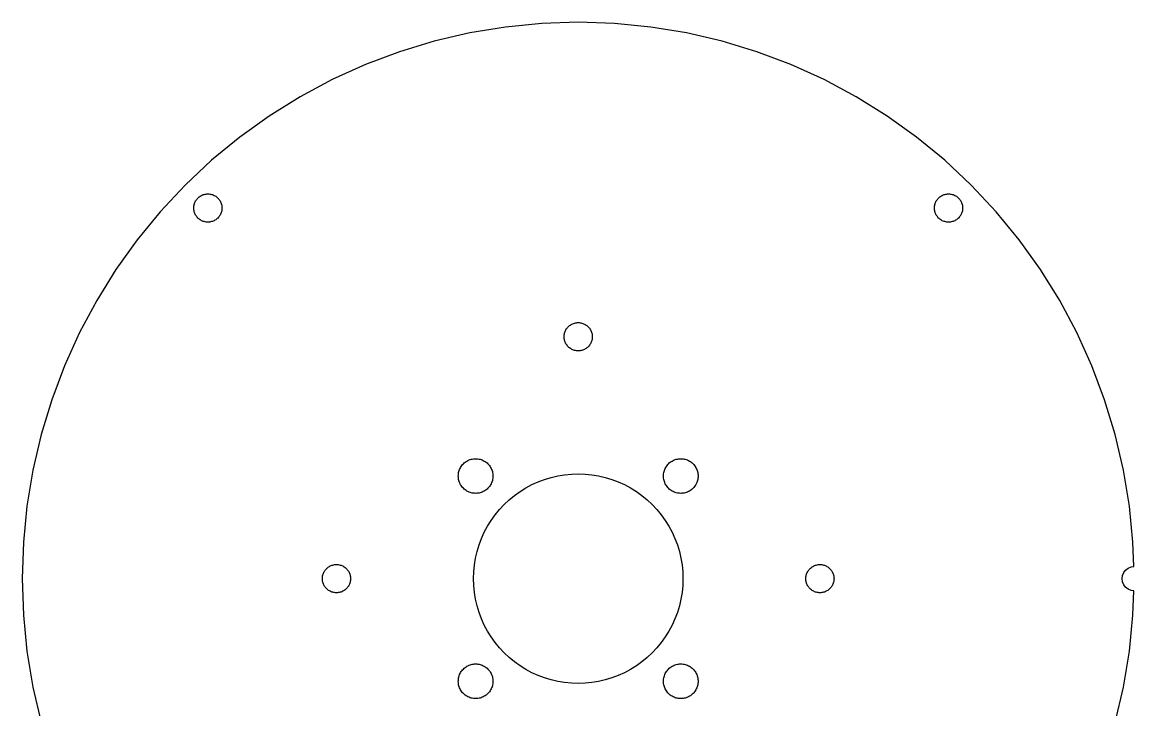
# Model space of a CAD drawing. Header units: metres. Extents: x -69 to 69, y -69 to 69.
# Drawn here: x -69 to 69, y -16.3 to 69 of the extents above; entities that cross this region are included whole.
import ezdxf

# ---------------------------------------------------------------- set-up
doc = ezdxf.new("R2010")
doc.units = ezdxf.units.M

msp = doc.modelspace()

# ---------------------------------------------------------------- linework, layer by layer
for p, q in [((0, 69), (-4.5128, 68.8523)), ((4.5128, 68.8523), (0, 69)), ((-13.4612, 67.6742), (-17.8585, 66.6489)), ((-9.0063, 68.4097), (-13.4612, 67.6742)), ((-4.5128, 68.8523), (-9.0063, 68.4097)), ((9.0063, 68.4097), (4.5128, 68.8523)), ((13.4612, 67.6742), (9.0063, 68.4097)), ((17.8585, 66.6489), (13.4612, 67.6742)), ((-17.8585, 66.6489), (-22.1793, 65.3382)), ((22.1793, 65.3382), (17.8585, 66.6489)), ((-22.1793, 65.3382), (-26.4052, 63.7477)), ((26.4052, 63.7477), (22.1793, 65.3382)), ((-26.4052, 63.7477), (-30.5179, 61.8842)), ((30.5179, 61.8842), (26.4052, 63.7477)), ((-30.5179, 61.8842), (-34.5, 59.7558)), ((34.5, 59.7558), (30.5179, 61.8842)), ((-34.5, 59.7558), (-38.3343, 57.3714)), ((38.3343, 57.3714), (34.5, 59.7558)), ((-38.3343, 57.3714), (-42.0045, 54.7414)), ((42.0045, 54.7414), (38.3343, 57.3714)), ((-42.0045, 54.7414), (-45.4949, 51.8769)), ((45.4949, 51.8769), (42.0045, 54.7414)), ((-45.4949, 51.8769), (-48.7904, 48.7904)), ((48.7904, 48.7904), (45.4949, 51.8769)), ((-48.7904, 48.7904), (-51.8769, 45.4949)), ((51.8769, 45.4949), (48.7904, 48.7904)), ((-47.4775, 46.8369), (-47.417, 46.9342)), ((-47.417, 46.9342), (-47.3503, 47.0273)), ((-47.3503, 47.0273), (-47.2776, 47.1158)), ((-47.2776, 47.1158), (-47.1994, 47.1994)), ((-47.1994, 47.1994), (-47.1158, 47.2776)), ((-47.1158, 47.2776), (-47.0273, 47.3503)), ((-47.0273, 47.3503), (-46.9342, 47.417)), ((-46.9342, 47.417), (-46.8369, 47.4775)), ((-46.8369, 47.4775), (-46.7359, 47.5315)), ((-46.7359, 47.5315), (-46.6316, 47.5787)), ((-46.6316, 47.5787), (-46.5245, 47.6191)), ((-46.5245, 47.6191), (-46.4149, 47.6523)), ((-46.4149, 47.6523), (-46.3033, 47.6783)), ((-46.3033, 47.6783), (-46.1904, 47.697)), ((-46.1904, 47.697), (-46.0764, 47.7082)), ((-46.0764, 47.7082), (-45.9619, 47.7119)), ((-45.9619, 47.7119), (-45.8475, 47.7082)), ((-45.8475, 47.7082), (-45.7335, 47.697)), ((-45.7335, 47.697), (-45.6205, 47.6783)), ((-45.6205, 47.6783), (-45.509, 47.6523)), ((-45.509, 47.6523), (-45.3994, 47.6191)), ((-45.3994, 47.6191), (-45.2922, 47.5787)), ((-45.2922, 47.5787), (-45.1879, 47.5315)), ((-45.1879, 47.5315), (-45.0869, 47.4775)), ((-45.0869, 47.4775), (-44.9897, 47.417)), ((-44.9897, 47.417), (-44.8966, 47.3503)), ((-44.8966, 47.3503), (-44.8081, 47.2776)), ((-44.8081, 47.2776), (-44.7245, 47.1994)), ((-44.7245, 47.1994), (-44.6462, 47.1158)), ((-44.6462, 47.1158), (-44.5736, 47.0273)), ((-44.5736, 47.0273), (-44.5069, 46.9342)), ((-44.5069, 46.9342), (-44.4464, 46.8369)), ((44.4464, 46.8369), (44.5069, 46.9342)), ((44.5069, 46.9342), (44.5736, 47.0273)), ((44.5736, 47.0273), (44.6462, 47.1158)), ((44.6462, 47.1158), (44.7245, 47.1994)), ((44.7245, 47.1994), (44.8081, 47.2776)), ((44.8081, 47.2776), (44.8966, 47.3503)), ((44.8966, 47.3503), (44.9897, 47.417)), ((44.9897, 47.417), (45.0869, 47.4775)), ((45.0869, 47.4775), (45.1879, 47.5315)), ((45.1879, 47.5315), (45.2922, 47.5787)), ((45.2922, 47.5787), (45.3994, 47.6191)), ((45.3994, 47.6191), (45.509, 47.6523)), ((45.509, 47.6523), (45.6205, 47.6783)), ((45.6205, 47.6783), (45.7335, 47.697)), ((45.7335, 47.697), (45.8475, 47.7082)), ((45.8475, 47.7082), (45.9619, 47.7119)), ((45.9619, 47.7119), (46.0764, 47.7082)), ((46.0764, 47.7082), (46.1904, 47.697)), ((46.1904, 47.697), (46.3033, 47.6783)), ((46.3033, 47.6783), (46.4149, 47.6523)), ((46.4149, 47.6523), (46.5245, 47.6191)), ((46.5245, 47.6191), (46.6316, 47.5787)), ((46.6316, 47.5787), (46.7359, 47.5315)), ((46.7359, 47.5315), (46.8369, 47.4775)), ((46.8369, 47.4775), (46.9342, 47.417)), ((46.9342, 47.417), (47.0273, 47.3503)), ((47.0273, 47.3503), (47.1158, 47.2776)), ((47.1158, 47.2776), (47.1994, 47.1994)), ((47.1994, 47.1994), (47.2776, 47.1158)), ((47.2776, 47.1158), (47.3503, 47.0273)), ((47.3503, 47.0273), (47.417, 46.9342)), ((47.417, 46.9342), (47.4775, 46.8369)), ((-47.7119, 45.9619), (-47.7082, 46.0764)), ((-47.7082, 45.8475), (-47.7119, 45.9619)), ((-47.7082, 46.0764), (-47.697, 46.1904)), ((-47.697, 45.7335), (-47.7082, 45.8475)), ((-47.697, 46.1904), (-47.6783, 46.3033)), ((-47.6783, 45.6205), (-47.697, 45.7335)), ((-47.6783, 46.3033), (-47.6523, 46.4149)), ((-47.6523, 45.509), (-47.6783, 45.6205)), ((-47.6523, 46.4149), (-47.6191, 46.5245)), ((-47.6191, 46.5245), (-47.5787, 46.6316)), ((-47.5787, 46.6316), (-47.5315, 46.7359)), ((-47.5315, 46.7359), (-47.4775, 46.8369)), ((-44.4464, 46.8369), (-44.3924, 46.7359)), ((-44.3924, 46.7359), (-44.3451, 46.6316)), ((-44.3451, 46.6316), (-44.3048, 46.5245)), ((-44.3048, 46.5245), (-44.2716, 46.4149)), ((-44.2716, 46.4149), (-44.2456, 46.3033)), ((-44.2456, 45.6205), (-44.2716, 45.509)), ((-44.2456, 46.3033), (-44.2269, 46.1904)), ((-44.2269, 45.7335), (-44.2456, 45.6205)), ((-44.2269, 46.1904), (-44.2157, 46.0764)), ((-44.2157, 45.8475), (-44.2269, 45.7335)), ((-44.2157, 46.0764), (-44.2119, 45.9619)), ((-44.2119, 45.9619), (-44.2157, 45.8475)), ((44.2119, 45.9619), (44.2157, 46.0764)), ((44.2157, 45.8475), (44.2119, 45.9619)), ((44.2157, 46.0764), (44.2269, 46.1904)), ((44.2269, 45.7335), (44.2157, 45.8475)), ((44.2269, 46.1904), (44.2456, 46.3033)), ((44.2456, 45.6205), (44.2269, 45.7335)), ((44.2456, 46.3033), (44.2716, 46.4149)), ((44.2716, 45.509), (44.2456, 45.6205)), ((44.2716, 46.4149), (44.3048, 46.5245)), ((44.3048, 46.5245), (44.3451, 46.6316)), ((44.3451, 46.6316), (44.3924, 46.7359)), ((44.3924, 46.7359), (44.4464, 46.8369)), ((47.4775, 46.8369), (47.5315, 46.7359)), ((47.5315, 46.7359), (47.5787, 46.6316)), ((47.5787, 46.6316), (47.6191, 46.5245)), ((47.6191, 46.5245), (47.6523, 46.4149)), ((47.6523, 46.4149), (47.6783, 46.3033)), ((47.6783, 45.6205), (47.6523, 45.509)), ((47.6783, 46.3033), (47.697, 46.1904)), ((47.697, 45.7335), (47.6783, 45.6205)), ((47.697, 46.1904), (47.7082, 46.0764)), ((47.7082, 45.8475), (47.697, 45.7335)), ((47.7082, 46.0764), (47.7119, 45.9619)), ((47.7119, 45.9619), (47.7082, 45.8475)), ((-51.8769, 45.4949), (-54.7414, 42.0045)), ((-47.6191, 45.3994), (-47.6523, 45.509)), ((-47.5787, 45.2922), (-47.6191, 45.3994)), ((-47.5315, 45.1879), (-47.5787, 45.2922)), ((-47.4775, 45.0869), (-47.5315, 45.1879)), ((-47.417, 44.9897), (-47.4775, 45.0869)), ((-47.3503, 44.8966), (-47.417, 44.9897)), ((-47.2776, 44.8081), (-47.3503, 44.8966)), ((-47.1994, 44.7245), (-47.2776, 44.8081)), ((-47.1158, 44.6462), (-47.1994, 44.7245)), ((-47.0273, 44.5736), (-47.1158, 44.6462)), ((-46.9342, 44.5069), (-47.0273, 44.5736)), ((-46.8369, 44.4464), (-46.9342, 44.5069)), ((-46.7359, 44.3924), (-46.8369, 44.4464)), ((-46.6316, 44.3451), (-46.7359, 44.3924)), ((-46.5245, 44.3048), (-46.6316, 44.3451)), ((-46.4149, 44.2716), (-46.5245, 44.3048)), ((-46.3033, 44.2456), (-46.4149, 44.2716)), ((-46.1904, 44.2269), (-46.3033, 44.2456)), ((-46.0764, 44.2157), (-46.1904, 44.2269)), ((-45.9619, 44.2119), (-46.0764, 44.2157)), ((-45.8475, 44.2157), (-45.9619, 44.2119)), ((-45.7335, 44.2269), (-45.8475, 44.2157)), ((-45.6205, 44.2456), (-45.7335, 44.2269)), ((-45.509, 44.2716), (-45.6205, 44.2456)), ((-45.3994, 44.3048), (-45.509, 44.2716)), ((-45.2922, 44.3451), (-45.3994, 44.3048)), ((-45.1879, 44.3924), (-45.2922, 44.3451)), ((-45.0869, 44.4464), (-45.1879, 44.3924)), ((-44.9897, 44.5069), (-45.0869, 44.4464)), ((-44.8966, 44.5736), (-44.9897, 44.5069)), ((-44.8081, 44.6462), (-44.8966, 44.5736)), ((-44.7245, 44.7245), (-44.8081, 44.6462)), ((-44.6462, 44.8081), (-44.7245, 44.7245)), ((-44.5736, 44.8966), (-44.6462, 44.8081)), ((-44.5069, 44.9897), (-44.5736, 44.8966)), ((-44.4464, 45.0869), (-44.5069, 44.9897)), ((-44.3924, 45.1879), (-44.4464, 45.0869)), ((-44.3451, 45.2922), (-44.3924, 45.1879)), ((-44.3048, 45.3994), (-44.3451, 45.2922)), ((-44.2716, 45.509), (-44.3048, 45.3994)), ((44.3048, 45.3994), (44.2716, 45.509)), ((44.3451, 45.2922), (44.3048, 45.3994)), ((44.3924, 45.1879), (44.3451, 45.2922)), ((44.4464, 45.0869), (44.3924, 45.1879)), ((44.5069, 44.9897), (44.4464, 45.0869)), ((44.5736, 44.8966), (44.5069, 44.9897)), ((44.6462, 44.8081), (44.5736, 44.8966)), ((44.7245, 44.7245), (44.6462, 44.8081)), ((44.8081, 44.6462), (44.7245, 44.7245)), ((44.8966, 44.5736), (44.8081, 44.6462)), ((44.9897, 44.5069), (44.8966, 44.5736)), ((45.0869, 44.4464), (44.9897, 44.5069)), ((45.1879, 44.3924), (45.0869, 44.4464)), ((45.2922, 44.3451), (45.1879, 44.3924)), ((45.3994, 44.3048), (45.2922, 44.3451)), ((45.509, 44.2716), (45.3994, 44.3048)), ((45.6205, 44.2456), (45.509, 44.2716)), ((45.7335, 44.2269), (45.6205, 44.2456)), ((45.8475, 44.2157), (45.7335, 44.2269)), ((45.9619, 44.2119), (45.8475, 44.2157)), ((46.0764, 44.2157), (45.9619, 44.2119)), ((46.1904, 44.2269), (46.0764, 44.2157)), ((46.3033, 44.2456), (46.1904, 44.2269)), ((46.4149, 44.2716), (46.3033, 44.2456)), ((46.5245, 44.3048), (46.4149, 44.2716)), ((46.6316, 44.3451), (46.5245, 44.3048)), ((46.7359, 44.3924), (46.6316, 44.3451)), ((46.8369, 44.4464), (46.7359, 44.3924)), ((46.9342, 44.5069), (46.8369, 44.4464)), ((47.0273, 44.5736), (46.9342, 44.5069)), ((47.1158, 44.6462), (47.0273, 44.5736)), ((47.1994, 44.7245), (47.1158, 44.6462)), ((47.2776, 44.8081), (47.1994, 44.7245)), ((47.3503, 44.8966), (47.2776, 44.8081)), ((47.417, 44.9897), (47.3503, 44.8966)), ((47.4775, 45.0869), (47.417, 44.9897)), ((47.5315, 45.1879), (47.4775, 45.0869)), ((47.5787, 45.2922), (47.5315, 45.1879)), ((47.6191, 45.3994), (47.5787, 45.2922)), ((47.6523, 45.509), (47.6191, 45.3994)), ((54.7414, 42.0045), (51.8769, 45.4949)), ((-54.7414, 42.0045), (-57.3714, 38.3343)), ((57.3714, 38.3343), (54.7414, 42.0045)), ((-57.3714, 38.3343), (-59.7558, 34.5)), ((59.7558, 34.5), (57.3714, 38.3343)), ((-59.7558, 34.5), (-61.8842, 30.5179)), ((61.8842, 30.5179), (59.7558, 34.5)), ((-0.3414, 31.7164), (-0.228409, 31.735)), ((-0.228409, 31.735), (-0.114441, 31.7462)), ((-0.114441, 31.7462), (0, 31.75)), ((0, 31.75), (0.114441, 31.7462)), ((0.114441, 31.7462), (0.228409, 31.735)), ((0.228409, 31.735), (0.3414, 31.7164)), ((-61.8842, 30.5179), (-63.7477, 26.4052)), ((-1.71637, 30.3414), (-1.69037, 30.4529)), ((-1.69037, 30.4529), (-1.65712, 30.5625)), ((-1.65712, 30.5625), (-1.61678, 30.6697)), ((-1.61678, 30.6697), (-1.56952, 30.774)), ((-1.56952, 30.774), (-1.51553, 30.875)), ((-1.51553, 30.875), (-1.45506, 30.9722)), ((-1.45506, 30.9722), (-1.38837, 31.0653)), ((-1.38837, 31.0653), (-1.31572, 31.1539)), ((-1.31572, 31.1539), (-1.23743, 31.2374)), ((-1.23743, 31.2374), (-1.15385, 31.3157)), ((-1.15385, 31.3157), (-1.06532, 31.3884)), ((-1.06532, 31.3884), (-0.972244, 31.4551)), ((-0.972244, 31.4551), (-0.875, 31.5155)), ((-0.875, 31.5155), (-0.774002, 31.5695)), ((-0.774002, 31.5695), (-0.669693, 31.6168)), ((-0.669693, 31.6168), (-0.562515, 31.6571)), ((-0.562515, 31.6571), (-0.452927, 31.6904)), ((-0.452927, 31.6904), (-0.3414, 31.7164)), ((0.3414, 31.7164), (0.452927, 31.6904)), ((0.452927, 31.6904), (0.562515, 31.6571)), ((0.562515, 31.6571), (0.669693, 31.6168)), ((0.669693, 31.6168), (0.774002, 31.5695)), ((0.774002, 31.5695), (0.875, 31.5155)), ((0.875, 31.5155), (0.972244, 31.4551)), ((0.972244, 31.4551), (1.06532, 31.3884)), ((1.06532, 31.3884), (1.15385, 31.3157)), ((1.15385, 31.3157), (1.23743, 31.2374)), ((1.23743, 31.2374), (1.31572, 31.1539)), ((1.31572, 31.1539), (1.38837, 31.0653)), ((1.38837, 31.0653), (1.45506, 30.9722)), ((1.45506, 30.9722), (1.51553, 30.875)), ((1.51553, 30.875), (1.56952, 30.774)), ((1.56952, 30.774), (1.61678, 30.6697)), ((1.61678, 30.6697), (1.65712, 30.5625)), ((1.65712, 30.5625), (1.69037, 30.4529)), ((1.69037, 30.4529), (1.71637, 30.3414)), ((63.7477, 26.4052), (61.8842, 30.5179)), ((-1.75, 30), (-1.74625, 30.1144)), ((-1.74625, 29.8855), (-1.75, 30)), ((-1.74625, 30.1144), (-1.73502, 30.2284)), ((-1.73502, 29.7716), (-1.74625, 29.8855)), ((-1.73502, 30.2284), (-1.71637, 30.3414)), ((-1.71637, 29.6586), (-1.73502, 29.7716)), ((-1.69037, 29.5471), (-1.71637, 29.6586)), ((-1.65712, 29.4375), (-1.69037, 29.5471)), ((-1.61678, 29.3303), (-1.65712, 29.4375)), ((-1.56952, 29.226), (-1.61678, 29.3303)), ((-1.51553, 29.125), (-1.56952, 29.226)), ((-1.45506, 29.0277), (-1.51553, 29.125)), ((-1.38837, 28.9347), (-1.45506, 29.0277)), ((1.45506, 29.0277), (1.38837, 28.9347)), ((1.51553, 29.125), (1.45506, 29.0277)), ((1.56952, 29.226), (1.51553, 29.125)), ((1.61678, 29.3303), (1.56952, 29.226)), ((1.65712, 29.4375), (1.61678, 29.3303)), ((1.69037, 29.5471), (1.65712, 29.4375)), ((1.71637, 29.6586), (1.69037, 29.5471)), ((1.71637, 30.3414), (1.73502, 30.2284)), ((1.73502, 29.7716), (1.71637, 29.6586)), ((1.73502, 30.2284), (1.74625, 30.1144)), ((1.74625, 29.8855), (1.73502, 29.7716)), ((1.74625, 30.1144), (1.75, 30)), ((1.75, 30), (1.74625, 29.8855)), ((-1.31572, 28.8461), (-1.38837, 28.9347)), ((-1.23743, 28.7626), (-1.31572, 28.8461)), ((-1.15385, 28.6843), (-1.23743, 28.7626)), ((-1.06532, 28.6116), (-1.15385, 28.6843)), ((-0.972244, 28.5449), (-1.06532, 28.6116)), ((-0.875, 28.4845), (-0.972244, 28.5449)), ((-0.774002, 28.4305), (-0.875, 28.4845)), ((-0.669693, 28.3832), (-0.774002, 28.4305)), ((-0.562515, 28.3429), (-0.669693, 28.3832)), ((-0.452927, 28.3096), (-0.562515, 28.3429)), ((-0.3414, 28.2836), (-0.452927, 28.3096)), ((-0.228409, 28.265), (-0.3414, 28.2836)), ((-0.114441, 28.2537), (-0.228409, 28.265)), ((0, 28.25), (-0.114441, 28.2537)), ((0.114441, 28.2537), (0, 28.25)), ((0.228409, 28.265), (0.114441, 28.2537)), ((0.3414, 28.2836), (0.228409, 28.265)), ((0.452927, 28.3096), (0.3414, 28.2836)), ((0.562515, 28.3429), (0.452927, 28.3096)), ((0.669693, 28.3832), (0.562515, 28.3429)), ((0.774002, 28.4305), (0.669693, 28.3832)), ((0.875, 28.4845), (0.774002, 28.4305)), ((0.972244, 28.5449), (0.875, 28.4845)), ((1.06532, 28.6116), (0.972244, 28.5449)), ((1.15385, 28.6843), (1.06532, 28.6116)), ((1.23743, 28.7626), (1.15385, 28.6843)), ((1.31572, 28.8461), (1.23743, 28.7626)), ((1.38837, 28.9347), (1.31572, 28.8461)), ((-63.7477, 26.4052), (-65.3382, 22.1793)), ((65.3382, 22.1793), (63.7477, 26.4052)), ((-65.3382, 22.1793), (-66.6489, 17.8585)), ((66.6489, 17.8585), (65.3382, 22.1793)), ((-66.6489, 17.8585), (-67.6742, 13.4612)), ((67.6742, 13.4612), (66.6489, 17.8585)), ((-14.6562, 13.6788), (-14.5899, 13.8029)), ((-14.5899, 13.8029), (-14.5156, 13.9224)), ((-14.5156, 13.9224), (-14.4336, 14.0368)), ((-14.4336, 14.0368), (-14.3444, 14.1455)), ((-14.3444, 14.1455), (-14.2482, 14.2482)), ((-14.2482, 14.2482), (-14.1455, 14.3444)), ((-14.1455, 14.3444), (-14.0368, 14.4336)), ((-14.0368, 14.4336), (-13.9224, 14.5156)), ((-13.9224, 14.5156), (-13.8029, 14.5899)), ((-13.8029, 14.5899), (-13.6788, 14.6562)), ((-13.6788, 14.6562), (-13.5507, 14.7142)), ((-13.5507, 14.7142), (-13.419, 14.7638)), ((-13.419, 14.7638), (-13.2844, 14.8047)), ((-13.2844, 14.8047), (-13.1474, 14.8366)), ((-13.1474, 14.8366), (-13.0085, 14.8595)), ((-13.0085, 14.8595), (-12.8685, 14.8733)), ((-12.8685, 14.8733), (-12.7279, 14.8779)), ((-12.7279, 14.8779), (-12.5873, 14.8733)), ((-12.5873, 14.8733), (-12.4473, 14.8595)), ((-12.4473, 14.8595), (-12.3085, 14.8366)), ((-12.3085, 14.8366), (-12.1714, 14.8047)), ((-12.1714, 14.8047), (-12.0368, 14.7638)), ((-12.0368, 14.7638), (-11.9052, 14.7142)), ((-11.9052, 14.7142), (-11.777, 14.6562)), ((-11.777, 14.6562), (-11.6529, 14.5899)), ((-11.6529, 14.5899), (-11.5334, 14.5156)), ((-11.5334, 14.5156), (-11.4191, 14.4336)), ((-11.4191, 14.4336), (-11.3103, 14.3444)), ((-11.3103, 14.3444), (-11.2076, 14.2482)), ((-11.2076, 14.2482), (-11.1115, 14.1455)), ((-11.1115, 14.1455), (-11.0222, 14.0368)), ((-11.0222, 14.0368), (-10.9403, 13.9224)), ((-10.9403, 13.9224), (-10.866, 13.8029)), ((-10.866, 13.8029), (-10.7996, 13.6788)), ((10.7996, 13.6788), (10.866, 13.8029)), ((10.866, 13.8029), (10.9403, 13.9224)), ((10.9403, 13.9224), (11.0222, 14.0368)), ((11.0222, 14.0368), (11.1115, 14.1455)), ((11.1115, 14.1455), (11.2076, 14.2482)), ((11.2076, 14.2482), (11.3103, 14.3444)), ((11.3103, 14.3444), (11.4191, 14.4336)), ((11.4191, 14.4336), (11.5334, 14.5156)), ((11.5334, 14.5156), (11.6529, 14.5899)), ((11.6529, 14.5899), (11.777, 14.6562)), ((11.777, 14.6562), (11.9052, 14.7142)), ((11.9052, 14.7142), (12.0368, 14.7638)), ((12.0368, 14.7638), (12.1714, 14.8047)), ((12.1714, 14.8047), (12.3085, 14.8366)), ((12.3085, 14.8366), (12.4473, 14.8595)), ((12.4473, 14.8595), (12.5873, 14.8733)), ((12.5873, 14.8733), (12.7279, 14.8779)), ((12.7279, 14.8779), (12.8685, 14.8733)), ((12.8685, 14.8733), (13.0085, 14.8595)), ((13.0085, 14.8595), (13.1474, 14.8366)), ((13.1474, 14.8366), (13.2844, 14.8047)), ((13.2844, 14.8047), (13.419, 14.7638)), ((13.419, 14.7638), (13.5507, 14.7142)), ((13.5507, 14.7142), (13.6788, 14.6562)), ((13.6788, 14.6562), (13.8029, 14.5899)), ((13.8029, 14.5899), (13.9224, 14.5156)), ((13.9224, 14.5156), (14.0368, 14.4336)), ((14.0368, 14.4336), (14.1455, 14.3444)), ((14.1455, 14.3444), (14.2482, 14.2482)), ((14.2482, 14.2482), (14.3444, 14.1455)), ((14.3444, 14.1455), (14.4336, 14.0368)), ((14.4336, 14.0368), (14.5156, 13.9224)), ((14.5156, 13.9224), (14.5899, 13.8029)), ((14.5899, 13.8029), (14.6562, 13.6788)), ((-67.6742, 13.4612), (-68.4097, 9.0063)), ((-14.8779, 12.7279), (-14.8733, 12.8685)), ((-14.8733, 12.5873), (-14.8779, 12.7279)), ((-14.8733, 12.8685), (-14.8595, 13.0085)), ((-14.8595, 12.4473), (-14.8733, 12.5873)), ((-14.8595, 13.0085), (-14.8366, 13.1474)), ((-14.8366, 12.3085), (-14.8595, 12.4473)), ((-14.8366, 13.1474), (-14.8047, 13.2844)), ((-14.8047, 13.2844), (-14.7638, 13.419)), ((-14.7638, 13.419), (-14.7142, 13.5507)), ((-14.7142, 13.5507), (-14.6562, 13.6788)), ((-10.7996, 13.6788), (-10.7416, 13.5507)), ((-10.7416, 13.5507), (-10.692, 13.419)), ((-10.692, 13.419), (-10.6512, 13.2844)), ((-10.6512, 13.2844), (-10.6192, 13.1474)), ((-10.6192, 13.1474), (-10.5963, 13.0085)), ((-10.5963, 12.4473), (-10.6192, 12.3085)), ((-10.5963, 13.0085), (-10.5825, 12.8685)), ((-10.5825, 12.5873), (-10.5963, 12.4473)), ((-10.5825, 12.8685), (-10.5779, 12.7279)), ((-10.5779, 12.7279), (-10.5825, 12.5873)), ((-4.17871, 12.3101), (-3.36464, 12.557)), ((-3.36464, 12.557), (-2.53616, 12.7502)), ((-2.53616, 12.7502), (-1.69684, 12.8888)), ((-1.69684, 12.8888), (-0.850235, 12.9722)), ((-0.850235, 12.9722), (0, 13)), ((0, 13), (0.850235, 12.9722)), ((0.850235, 12.9722), (1.69684, 12.8888)), ((1.69684, 12.8888), (2.53616, 12.7502)), ((2.53616, 12.7502), (3.36464, 12.557)), ((3.36464, 12.557), (4.17871, 12.3101)), ((10.5779, 12.7279), (10.5825, 12.8685)), ((10.5825, 12.5873), (10.5779, 12.7279)), ((10.5825, 12.8685), (10.5963, 13.0085)), ((10.5963, 12.4473), (10.5825, 12.5873)), ((10.5963, 13.0085), (10.6192, 13.1474)), ((10.6192, 12.3085), (10.5963, 12.4473)), ((10.6192, 13.1474), (10.6512, 13.2844)), ((10.6512, 13.2844), (10.692, 13.419)), ((10.692, 13.419), (10.7416, 13.5507)), ((10.7416, 13.5507), (10.7996, 13.6788)), ((14.6562, 13.6788), (14.7142, 13.5507)), ((14.7142, 13.5507), (14.7638, 13.419)), ((14.7638, 13.419), (14.8047, 13.2844)), ((14.8047, 13.2844), (14.8366, 13.1474)), ((14.8366, 13.1474), (14.8595, 13.0085)), ((14.8595, 12.4473), (14.8366, 12.3085)), ((14.8595, 13.0085), (14.8733, 12.8685)), ((14.8733, 12.5873), (14.8595, 12.4473)), ((14.8733, 12.8685), (14.8779, 12.7279)), ((14.8779, 12.7279), (14.8733, 12.5873)), ((68.4097, 9.0063), (67.6742, 13.4612)), ((-14.8047, 12.1714), (-14.8366, 12.3085)), ((-14.7638, 12.0368), (-14.8047, 12.1714)), ((-14.7142, 11.9052), (-14.7638, 12.0368)), ((-14.6562, 11.777), (-14.7142, 11.9052)), ((-14.5899, 11.6529), (-14.6562, 11.777)), ((-14.5156, 11.5334), (-14.5899, 11.6529)), ((-14.4336, 11.4191), (-14.5156, 11.5334)), ((-14.3444, 11.3103), (-14.4336, 11.4191)), ((-14.2482, 11.2076), (-14.3444, 11.3103)), ((-14.1455, 11.1115), (-14.2482, 11.2076)), ((-14.0368, 11.0222), (-14.1455, 11.1115)), ((-11.3103, 11.1115), (-11.4191, 11.0222)), ((-11.2076, 11.2076), (-11.3103, 11.1115)), ((-11.1115, 11.3103), (-11.2076, 11.2076)), ((-11.0222, 11.4191), (-11.1115, 11.3103)), ((-10.9403, 11.5334), (-11.0222, 11.4191)), ((-10.866, 11.6529), (-10.9403, 11.5334)), ((-10.7996, 11.777), (-10.866, 11.6529)), ((-10.7416, 11.9052), (-10.7996, 11.777)), ((-10.692, 12.0368), (-10.7416, 11.9052)), ((-10.6512, 12.1714), (-10.692, 12.0368)), ((-10.6192, 12.3085), (-10.6512, 12.1714)), ((-7.22241, 10.8091), (-6.5, 11.2583)), ((-6.5, 11.2583), (-5.74974, 11.6593)), ((-5.74974, 11.6593), (-4.97488, 12.0104)), ((-4.97488, 12.0104), (-4.17871, 12.3101)), ((4.17871, 12.3101), (4.97488, 12.0104)), ((4.97488, 12.0104), (5.74974, 11.6593)), ((5.74974, 11.6593), (6.5, 11.2583)), ((6.5, 11.2583), (7.22241, 10.8091)), ((10.6512, 12.1714), (10.6192, 12.3085)), ((10.692, 12.0368), (10.6512, 12.1714)), ((10.7416, 11.9052), (10.692, 12.0368)), ((10.7996, 11.777), (10.7416, 11.9052)), ((10.866, 11.6529), (10.7996, 11.777)), ((10.9403, 11.5334), (10.866, 11.6529)), ((11.0222, 11.4191), (10.9403, 11.5334)), ((11.1115, 11.3103), (11.0222, 11.4191)), ((11.2076, 11.2076), (11.1115, 11.3103)), ((11.3103, 11.1115), (11.2076, 11.2076)), ((11.4191, 11.0222), (11.3103, 11.1115)), ((14.1455, 11.1115), (14.0368, 11.0222)), ((14.2482, 11.2076), (14.1455, 11.1115)), ((14.3444, 11.3103), (14.2482, 11.2076)), ((14.4336, 11.4191), (14.3444, 11.3103)), ((14.5156, 11.5334), (14.4336, 11.4191)), ((14.5899, 11.6529), (14.5156, 11.5334)), ((14.6562, 11.777), (14.5899, 11.6529)), ((14.7142, 11.9052), (14.6562, 11.777)), ((14.7638, 12.0368), (14.7142, 11.9052)), ((14.8047, 12.1714), (14.7638, 12.0368)), ((14.8366, 12.3085), (14.8047, 12.1714)), ((-13.9224, 10.9403), (-14.0368, 11.0222)), ((-13.8029, 10.866), (-13.9224, 10.9403)), ((-13.6788, 10.7996), (-13.8029, 10.866)), ((-13.5507, 10.7416), (-13.6788, 10.7996)), ((-13.419, 10.692), (-13.5507, 10.7416)), ((-13.2844, 10.6512), (-13.419, 10.692)), ((-13.1474, 10.6192), (-13.2844, 10.6512)), ((-13.0085, 10.5963), (-13.1474, 10.6192)), ((-12.8685, 10.5825), (-13.0085, 10.5963)), ((-12.7279, 10.5779), (-12.8685, 10.5825)), ((-12.5873, 10.5825), (-12.7279, 10.5779)), ((-12.4473, 10.5963), (-12.5873, 10.5825)), ((-12.3085, 10.6192), (-12.4473, 10.5963)), ((-12.1714, 10.6512), (-12.3085, 10.6192)), ((-12.0368, 10.692), (-12.1714, 10.6512)), ((-11.9052, 10.7416), (-12.0368, 10.692)), ((-11.777, 10.7996), (-11.9052, 10.7416)), ((-11.6529, 10.866), (-11.777, 10.7996)), ((-11.5334, 10.9403), (-11.6529, 10.866)), ((-11.4191, 11.0222), (-11.5334, 10.9403)), ((-9.19238, 9.19238), (-8.57149, 9.77391)), ((-8.57149, 9.77391), (-7.91389, 10.3136)), ((-7.91389, 10.3136), (-7.22241, 10.8091)), ((7.22241, 10.8091), (7.91389, 10.3136)), ((7.91389, 10.3136), (8.57149, 9.77391)), ((8.57149, 9.77391), (9.19238, 9.19238)), ((11.5334, 10.9403), (11.4191, 11.0222)), ((11.6529, 10.866), (11.5334, 10.9403)), ((11.777, 10.7996), (11.6529, 10.866)), ((11.9052, 10.7416), (11.777, 10.7996)), ((12.0368, 10.692), (11.9052, 10.7416)), ((12.1714, 10.6512), (12.0368, 10.692)), ((12.3085, 10.6192), (12.1714, 10.6512)), ((12.4473, 10.5963), (12.3085, 10.6192)), ((12.5873, 10.5825), (12.4473, 10.5963)), ((12.7279, 10.5779), (12.5873, 10.5825)), ((12.8685, 10.5825), (12.7279, 10.5779)), ((13.0085, 10.5963), (12.8685, 10.5825)), ((13.1474, 10.6192), (13.0085, 10.5963)), ((13.2844, 10.6512), (13.1474, 10.6192)), ((13.419, 10.692), (13.2844, 10.6512)), ((13.5507, 10.7416), (13.419, 10.692)), ((13.6788, 10.7996), (13.5507, 10.7416)), ((13.8029, 10.866), (13.6788, 10.7996)), ((13.9224, 10.9403), (13.8029, 10.866)), ((14.0368, 11.0222), (13.9224, 10.9403)), ((-68.4097, 9.0063), (-68.8523, 4.5128)), ((-10.3136, 7.91389), (-9.77391, 8.57149)), ((-9.77391, 8.57149), (-9.19238, 9.19238)), ((9.19238, 9.19238), (9.77391, 8.57149)), ((9.77391, 8.57149), (10.3136, 7.91389)), ((68.8523, 4.5128), (68.4097, 9.0063)), ((-11.2583, 6.5), (-10.8091, 7.22241)), ((-10.8091, 7.22241), (-10.3136, 7.91389)), ((10.3136, 7.91389), (10.8091, 7.22241)), ((10.8091, 7.22241), (11.2583, 6.5)), ((-12.0104, 4.97488), (-11.6593, 5.74974)), ((-11.6593, 5.74974), (-11.2583, 6.5)), ((11.2583, 6.5), (11.6593, 5.74974)), ((11.6593, 5.74974), (12.0104, 4.97488)), ((-68.8523, 4.5128), (-69, 0)), ((-12.557, 3.36464), (-12.3101, 4.17871)), ((-12.3101, 4.17871), (-12.0104, 4.97488)), ((12.0104, 4.97488), (12.3101, 4.17871)), ((12.3101, 4.17871), (12.557, 3.36464)), ((68.9511, 1.49356), (68.8523, 4.5128)), ((-12.7502, 2.53616), (-12.557, 3.36464)), ((12.557, 3.36464), (12.7502, 2.53616)), ((-31.1539, 1.31572), (-31.0653, 1.38837)), ((-31.0653, 1.38837), (-30.9722, 1.45506)), ((-30.9722, 1.45506), (-30.875, 1.51553)), ((-30.875, 1.51553), (-30.774, 1.56952)), ((-30.774, 1.56952), (-30.6697, 1.61678)), ((-30.6697, 1.61678), (-30.5625, 1.65712)), ((-30.5625, 1.65712), (-30.4529, 1.69037)), ((-30.4529, 1.69037), (-30.3414, 1.71637)), ((-30.3414, 1.71637), (-30.2284, 1.73502)), ((-30.2284, 1.73502), (-30.1144, 1.74625)), ((-30.1144, 1.74625), (-30, 1.75)), ((-30, 1.75), (-29.8855, 1.74625)), ((-29.8855, 1.74625), (-29.7716, 1.73502)), ((-29.7716, 1.73502), (-29.6586, 1.71637)), ((-29.6586, 1.71637), (-29.5471, 1.69037)), ((-29.5471, 1.69037), (-29.4375, 1.65712)), ((-29.4375, 1.65712), (-29.3303, 1.61678)), ((-29.3303, 1.61678), (-29.226, 1.56952)), ((-29.226, 1.56952), (-29.125, 1.51553)), ((-29.125, 1.51553), (-29.0277, 1.45506)), ((-29.0277, 1.45506), (-28.9347, 1.38837)), ((-28.9347, 1.38837), (-28.8461, 1.31572)), ((-12.9722, 0.850235), (-12.8888, 1.69684)), ((-12.8888, 1.69684), (-12.7502, 2.53616)), ((12.7502, 2.53616), (12.8888, 1.69684)), ((12.8888, 1.69684), (12.9722, 0.850235)), ((28.8461, 1.31572), (28.9347, 1.38837)), ((28.9347, 1.38837), (29.0277, 1.45506)), ((29.0277, 1.45506), (29.125, 1.51553)), ((29.125, 1.51553), (29.226, 1.56952)), ((29.226, 1.56952), (29.3303, 1.61678)), ((29.3303, 1.61678), (29.4375, 1.65712)), ((29.4375, 1.65712), (29.5471, 1.69037)), ((29.5471, 1.69037), (29.6586, 1.71637)), ((29.6586, 1.71637), (29.7716, 1.73502)), ((29.7716, 1.73502), (29.8855, 1.74625)), ((29.8855, 1.74625), (30, 1.75)), ((30, 1.75), (30.1144, 1.74625)), ((30.1144, 1.74625), (30.2284, 1.73502)), ((30.2284, 1.73502), (30.3414, 1.71637)), ((30.3414, 1.71637), (30.4529, 1.69037)), ((30.4529, 1.69037), (30.5625, 1.65712)), ((30.5625, 1.65712), (30.6697, 1.61678)), ((30.6697, 1.61678), (30.774, 1.56952)), ((30.774, 1.56952), (30.875, 1.51553)), ((30.875, 1.51553), (30.9722, 1.45506)), ((30.9722, 1.45506), (31.0653, 1.38837)), ((31.0653, 1.38837), (31.1539, 1.31572)), ((68.25, 1.29903), (68.6118, 1.44888)), ((68.6118, 1.44888), (68.9511, 1.49356)), ((-69, 0), (-68.8523, -4.5128)), ((-31.75, 0), (-31.7462, 0.114441)), ((-31.7462, -0.114441), (-31.75, 0)), ((-31.7462, 0.114441), (-31.735, 0.228409)), ((-31.735, 0.228409), (-31.7164, 0.3414)), ((-31.7164, 0.3414), (-31.6904, 0.452927)), ((-31.6904, 0.452927), (-31.6571, 0.562515)), ((-31.6571, 0.562515), (-31.6168, 0.669693)), ((-31.6168, 0.669693), (-31.5695, 0.774002)), ((-31.5695, 0.774002), (-31.5155, 0.875)), ((-31.5155, 0.875), (-31.4551, 0.972244)), ((-31.4551, 0.972244), (-31.3884, 1.06532)), ((-31.3884, 1.06532), (-31.3157, 1.15385)), ((-31.3157, 1.15385), (-31.2374, 1.23743)), ((-31.2374, 1.23743), (-31.1539, 1.31572)), ((-28.8461, 1.31572), (-28.7626, 1.23743)), ((-28.7626, 1.23743), (-28.6843, 1.15385)), ((-28.6843, 1.15385), (-28.6116, 1.06532)), ((-28.6116, 1.06532), (-28.5449, 0.972244)), ((-28.5449, 0.972244), (-28.4845, 0.875)), ((-28.4845, 0.875), (-28.4305, 0.774002)), ((-28.4305, 0.774002), (-28.3832, 0.669693)), ((-28.3832, 0.669693), (-28.3429, 0.562515)), ((-28.3429, 0.562515), (-28.3096, 0.452927)), ((-28.3096, 0.452927), (-28.2836, 0.3414)), ((-28.2836, 0.3414), (-28.265, 0.228409)), ((-28.265, 0.228409), (-28.2537, 0.114441)), ((-28.2537, 0.114441), (-28.25, 0)), ((-28.25, 0), (-28.2537, -0.114441)), ((-13, 0), (-12.9722, 0.850235)), ((-12.9722, -0.850235), (-13, 0)), ((12.9722, 0.850235), (13, 0)), ((13, 0), (12.9722, -0.850235)), ((28.25, 0), (28.2537, 0.114441)), ((28.2537, -0.114441), (28.25, 0)), ((28.2537, 0.114441), (28.265, 0.228409)), ((28.265, 0.228409), (28.2836, 0.3414)), ((28.2836, 0.3414), (28.3096, 0.452927)), ((28.3096, 0.452927), (28.3429, 0.562515)), ((28.3429, 0.562515), (28.3832, 0.669693)), ((28.3832, 0.669693), (28.4305, 0.774002)), ((28.4305, 0.774002), (28.4845, 0.875)), ((28.4845, 0.875), (28.5449, 0.972244)), ((28.5449, 0.972244), (28.6116, 1.06532)), ((28.6116, 1.06532), (28.6843, 1.15385)), ((28.6843, 1.15385), (28.7626, 1.23743)), ((28.7626, 1.23743), (28.8461, 1.31572)), ((31.1539, 1.31572), (31.2374, 1.23743)), ((31.2374, 1.23743), (31.3157, 1.15385)), ((31.3157, 1.15385), (31.3884, 1.06532)), ((31.3884, 1.06532), (31.4551, 0.972244)), ((31.4551, 0.972244), (31.5155, 0.875)), ((31.5155, 0.875), (31.5695, 0.774002)), ((31.5695, 0.774002), (31.6168, 0.669693)), ((31.6168, 0.669693), (31.6571, 0.562515)), ((31.6571, 0.562515), (31.6904, 0.452927)), ((31.6904, 0.452927), (31.7164, 0.3414)), ((31.7164, 0.3414), (31.735, 0.228409)), ((31.735, 0.228409), (31.7462, 0.114441)), ((31.7462, 0.114441), (31.75, 0)), ((31.75, 0), (31.7462, -0.114441)), ((67.5, 0), (67.5511, 0.388214)), ((67.5511, -0.388214), (67.5, 0)), ((67.5511, 0.388214), (67.701, 0.75)), ((67.701, 0.75), (67.9393, 1.06065)), ((67.9393, 1.06065), (68.25, 1.29903)), ((-31.735, -0.228409), (-31.7462, -0.114441)), ((-31.7164, -0.3414), (-31.735, -0.228409)), ((-31.6904, -0.452927), (-31.7164, -0.3414)), ((-31.6571, -0.562515), (-31.6904, -0.452927)), ((-31.6168, -0.669693), (-31.6571, -0.562515)), ((-31.5695, -0.774002), (-31.6168, -0.669693)), ((-31.5155, -0.875), (-31.5695, -0.774002)), ((-31.4551, -0.972244), (-31.5155, -0.875)), ((-31.3884, -1.06532), (-31.4551, -0.972244)), ((-31.3157, -1.15385), (-31.3884, -1.06532)), ((-31.2374, -1.23743), (-31.3157, -1.15385)), ((-31.1539, -1.31572), (-31.2374, -1.23743)), ((-31.0653, -1.38837), (-31.1539, -1.31572)), ((-28.8461, -1.31572), (-28.9347, -1.38837)), ((-28.7626, -1.23743), (-28.8461, -1.31572)), ((-28.6843, -1.15385), (-28.7626, -1.23743)), ((-28.6116, -1.06532), (-28.6843, -1.15385)), ((-28.5449, -0.972244), (-28.6116, -1.06532)), ((-28.4845, -0.875), (-28.5449, -0.972244)), ((-28.4305, -0.774002), (-28.4845, -0.875)), ((-28.3832, -0.669693), (-28.4305, -0.774002)), ((-28.3429, -0.562515), (-28.3832, -0.669693)), ((-28.3096, -0.452927), (-28.3429, -0.562515)), ((-28.2836, -0.3414), (-28.3096, -0.452927)), ((-28.265, -0.228409), (-28.2836, -0.3414)), ((-28.2537, -0.114441), (-28.265, -0.228409)), ((-12.8888, -1.69684), (-12.9722, -0.850235)), ((12.9722, -0.850235), (12.8888, -1.69684)), ((28.265, -0.228409), (28.2537, -0.114441)), ((28.2836, -0.3414), (28.265, -0.228409)), ((28.3096, -0.452927), (28.2836, -0.3414)), ((28.3429, -0.562515), (28.3096, -0.452927)), ((28.3832, -0.669693), (28.3429, -0.562515)), ((28.4305, -0.774002), (28.3832, -0.669693)), ((28.4845, -0.875), (28.4305, -0.774002)), ((28.5449, -0.972244), (28.4845, -0.875)), ((28.6116, -1.06532), (28.5449, -0.972244)), ((28.6843, -1.15385), (28.6116, -1.06532)), ((28.7626, -1.23743), (28.6843, -1.15385)), ((28.8461, -1.31572), (28.7626, -1.23743)), ((28.9347, -1.38837), (28.8461, -1.31572)), ((31.1539, -1.31572), (31.0653, -1.38837)), ((31.2374, -1.23743), (31.1539, -1.31572)), ((31.3157, -1.15385), (31.2374, -1.23743)), ((31.3884, -1.06532), (31.3157, -1.15385)), ((31.4551, -0.972244), (31.3884, -1.06532)), ((31.5155, -0.875), (31.4551, -0.972244)), ((31.5695, -0.774002), (31.5155, -0.875)), ((31.6168, -0.669693), (31.5695, -0.774002)), ((31.6571, -0.562515), (31.6168, -0.669693)), ((31.6904, -0.452927), (31.6571, -0.562515)), ((31.7164, -0.3414), (31.6904, -0.452927)), ((31.735, -0.228409), (31.7164, -0.3414)), ((31.7462, -0.114441), (31.735, -0.228409)), ((67.701, -0.75), (67.5511, -0.388214)), ((67.9393, -1.06065), (67.701, -0.75)), ((68.25, -1.29903), (67.9393, -1.06065)), ((68.6118, -1.44888), (68.25, -1.29903)), ((-30.9722, -1.45506), (-31.0653, -1.38837)), ((-30.875, -1.51553), (-30.9722, -1.45506)), ((-30.774, -1.56952), (-30.875, -1.51553)), ((-30.6697, -1.61678), (-30.774, -1.56952)), ((-30.5625, -1.65712), (-30.6697, -1.61678)), ((-30.4529, -1.69037), (-30.5625, -1.65712)), ((-30.3414, -1.71637), (-30.4529, -1.69037)), ((-30.2284, -1.73502), (-30.3414, -1.71637)), ((-30.1144, -1.74625), (-30.2284, -1.73502)), ((-30, -1.75), (-30.1144, -1.74625)), ((-29.8855, -1.74625), (-30, -1.75)), ((-29.7716, -1.73502), (-29.8855, -1.74625)), ((-29.6586, -1.71637), (-29.7716, -1.73502)), ((-29.5471, -1.69037), (-29.6586, -1.71637)), ((-29.4375, -1.65712), (-29.5471, -1.69037)), ((-29.3303, -1.61678), (-29.4375, -1.65712)), ((-29.226, -1.56952), (-29.3303, -1.61678)), ((-29.125, -1.51553), (-29.226, -1.56952)), ((-29.0277, -1.45506), (-29.125, -1.51553)), ((-28.9347, -1.38837), (-29.0277, -1.45506)), ((-12.7502, -2.53616), (-12.8888, -1.69684)), ((-12.557, -3.36464), (-12.7502, -2.53616)), ((12.7502, -2.53616), (12.557, -3.36464)), ((12.8888, -1.69684), (12.7502, -2.53616)), ((29.0277, -1.45506), (28.9347, -1.38837)), ((29.125, -1.51553), (29.0277, -1.45506)), ((29.226, -1.56952), (29.125, -1.51553)), ((29.3303, -1.61678), (29.226, -1.56952)), ((29.4375, -1.65712), (29.3303, -1.61678)), ((29.5471, -1.69037), (29.4375, -1.65712)), ((29.6586, -1.71637), (29.5471, -1.69037)), ((29.7716, -1.73502), (29.6586, -1.71637)), ((29.8855, -1.74625), (29.7716, -1.73502)), ((30, -1.75), (29.8855, -1.74625)), ((30.1144, -1.74625), (30, -1.75)), ((30.2284, -1.73502), (30.1144, -1.74625)), ((30.3414, -1.71637), (30.2284, -1.73502)), ((30.4529, -1.69037), (30.3414, -1.71637)), ((30.5625, -1.65712), (30.4529, -1.69037)), ((30.6697, -1.61678), (30.5625, -1.65712)), ((30.774, -1.56952), (30.6697, -1.61678)), ((30.875, -1.51553), (30.774, -1.56952)), ((30.9722, -1.45506), (30.875, -1.51553)), ((31.0653, -1.38837), (30.9722, -1.45506)), ((68.9511, -1.49356), (68.6118, -1.44888)), ((68.8523, -4.5128), (68.9511, -1.49356)), ((-12.3101, -4.17871), (-12.557, -3.36464)), ((12.557, -3.36464), (12.3101, -4.17871)), ((-68.8523, -4.5128), (-68.4097, -9.0063)), ((-12.0104, -4.97488), (-12.3101, -4.17871)), ((-11.6593, -5.74974), (-12.0104, -4.97488)), ((12.0104, -4.97488), (11.6593, -5.74974)), ((12.3101, -4.17871), (12.0104, -4.97488)), ((68.4097, -9.0063), (68.8523, -4.5128)), ((-11.2583, -6.5), (-11.6593, -5.74974)), ((-10.8091, -7.22241), (-11.2583, -6.5)), ((11.2583, -6.5), (10.8091, -7.22241)), ((11.6593, -5.74974), (11.2583, -6.5)), ((-10.3136, -7.91389), (-10.8091, -7.22241)), ((-9.77391, -8.57149), (-10.3136, -7.91389)), ((10.3136, -7.91389), (9.77391, -8.57149)), ((10.8091, -7.22241), (10.3136, -7.91389)), ((-68.4097, -9.0063), (-67.6742, -13.4612)), ((-9.19238, -9.19238), (-9.77391, -8.57149)), ((-8.57149, -9.77391), (-9.19238, -9.19238)), ((9.19238, -9.19238), (8.57149, -9.77391)), ((9.77391, -8.57149), (9.19238, -9.19238)), ((67.6742, -13.4612), (68.4097, -9.0063)), ((-14.1455, -11.1115), (-14.0368, -11.0222)), ((-14.0368, -11.0222), (-13.9224, -10.9403)), ((-13.9224, -10.9403), (-13.8029, -10.866)), ((-13.8029, -10.866), (-13.6788, -10.7996)), ((-13.6788, -10.7996), (-13.5507, -10.7416)), ((-13.5507, -10.7416), (-13.419, -10.692)), ((-13.419, -10.692), (-13.2844, -10.6512)), ((-13.2844, -10.6512), (-13.1474, -10.6192)), ((-13.1474, -10.6192), (-13.0085, -10.5963)), ((-13.0085, -10.5963), (-12.8685, -10.5825)), ((-12.8685, -10.5825), (-12.7279, -10.5779)), ((-12.7279, -10.5779), (-12.5873, -10.5825)), ((-12.5873, -10.5825), (-12.4473, -10.5963)), ((-12.4473, -10.5963), (-12.3085, -10.6192)), ((-12.3085, -10.6192), (-12.1714, -10.6512)), ((-12.1714, -10.6512), (-12.0368, -10.692)), ((-12.0368, -10.692), (-11.9052, -10.7416)), ((-11.9052, -10.7416), (-11.777, -10.7996)), ((-11.777, -10.7996), (-11.6529, -10.866)), ((-11.6529, -10.866), (-11.5334, -10.9403)), ((-11.5334, -10.9403), (-11.4191, -11.0222)), ((-11.4191, -11.0222), (-11.3103, -11.1115)), ((-7.91389, -10.3136), (-8.57149, -9.77391)), ((-7.22241, -10.8091), (-7.91389, -10.3136)), ((-6.5, -11.2583), (-7.22241, -10.8091)), ((7.22241, -10.8091), (6.5, -11.2583)), ((7.91389, -10.3136), (7.22241, -10.8091)), ((8.57149, -9.77391), (7.91389, -10.3136)), ((11.3103, -11.1115), (11.4191, -11.0222)), ((11.4191, -11.0222), (11.5334, -10.9403)), ((11.5334, -10.9403), (11.6529, -10.866)), ((11.6529, -10.866), (11.777, -10.7996)), ((11.777, -10.7996), (11.9052, -10.7416)), ((11.9052, -10.7416), (12.0368, -10.692)), ((12.0368, -10.692), (12.1714, -10.6512)), ((12.1714, -10.6512), (12.3085, -10.6192)), ((12.3085, -10.6192), (12.4473, -10.5963)), ((12.4473, -10.5963), (12.5873, -10.5825)), ((12.5873, -10.5825), (12.7279, -10.5779)), ((12.7279, -10.5779), (12.8685, -10.5825)), ((12.8685, -10.5825), (13.0085, -10.5963)), ((13.0085, -10.5963), (13.1474, -10.6192)), ((13.1474, -10.6192), (13.2844, -10.6512)), ((13.2844, -10.6512), (13.419, -10.692)), ((13.419, -10.692), (13.5507, -10.7416)), ((13.5507, -10.7416), (13.6788, -10.7996)), ((13.6788, -10.7996), (13.8029, -10.866)), ((13.8029, -10.866), (13.9224, -10.9403)), ((13.9224, -10.9403), (14.0368, -11.0222)), ((14.0368, -11.0222), (14.1455, -11.1115)), ((-14.8595, -12.4473), (-14.8366, -12.3085)), ((-14.8366, -12.3085), (-14.8047, -12.1714)), ((-14.8047, -12.1714), (-14.7638, -12.0368)), ((-14.7638, -12.0368), (-14.7142, -11.9052)), ((-14.7142, -11.9052), (-14.6562, -11.777)), ((-14.6562, -11.777), (-14.5899, -11.6529)), ((-14.5899, -11.6529), (-14.5156, -11.5334)), ((-14.5156, -11.5334), (-14.4336, -11.4191)), ((-14.4336, -11.4191), (-14.3444, -11.3103)), ((-14.3444, -11.3103), (-14.2482, -11.2076)), ((-14.2482, -11.2076), (-14.1455, -11.1115)), ((-11.3103, -11.1115), (-11.2076, -11.2076)), ((-11.2076, -11.2076), (-11.1115, -11.3103)), ((-11.1115, -11.3103), (-11.0222, -11.4191)), ((-11.0222, -11.4191), (-10.9403, -11.5334)), ((-10.9403, -11.5334), (-10.866, -11.6529)), ((-10.866, -11.6529), (-10.7996, -11.777)), ((-10.7996, -11.777), (-10.7416, -11.9052)), ((-10.7416, -11.9052), (-10.692, -12.0368)), ((-10.692, -12.0368), (-10.6512, -12.1714)), ((-10.6512, -12.1714), (-10.6192, -12.3085)), ((-10.6192, -12.3085), (-10.5963, -12.4473)), ((-5.74974, -11.6593), (-6.5, -11.2583)), ((-4.97488, -12.0104), (-5.74974, -11.6593)), ((-4.17871, -12.3101), (-4.97488, -12.0104)), ((-3.36464, -12.557), (-4.17871, -12.3101)), ((4.17871, -12.3101), (3.36464, -12.557)), ((4.97488, -12.0104), (4.17871, -12.3101)), ((5.74974, -11.6593), (4.97488, -12.0104)), ((6.5, -11.2583), (5.74974, -11.6593)), ((10.5963, -12.4473), (10.6192, -12.3085)), ((10.6192, -12.3085), (10.6512, -12.1714)), ((10.6512, -12.1714), (10.692, -12.0368)), ((10.692, -12.0368), (10.7416, -11.9052)), ((10.7416, -11.9052), (10.7996, -11.777)), ((10.7996, -11.777), (10.866, -11.6529)), ((10.866, -11.6529), (10.9403, -11.5334)), ((10.9403, -11.5334), (11.0222, -11.4191)), ((11.0222, -11.4191), (11.1115, -11.3103)), ((11.1115, -11.3103), (11.2076, -11.2076)), ((11.2076, -11.2076), (11.3103, -11.1115)), ((14.1455, -11.1115), (14.2482, -11.2076)), ((14.2482, -11.2076), (14.3444, -11.3103)), ((14.3444, -11.3103), (14.4336, -11.4191)), ((14.4336, -11.4191), (14.5156, -11.5334)), ((14.5156, -11.5334), (14.5899, -11.6529)), ((14.5899, -11.6529), (14.6562, -11.777)), ((14.6562, -11.777), (14.7142, -11.9052)), ((14.7142, -11.9052), (14.7638, -12.0368)), ((14.7638, -12.0368), (14.8047, -12.1714)), ((14.8047, -12.1714), (14.8366, -12.3085)), ((14.8366, -12.3085), (14.8595, -12.4473)), ((-67.6742, -13.4612), (-66.6489, -17.8585)), ((-14.8779, -12.7279), (-14.8733, -12.5873)), ((-14.8733, -12.8685), (-14.8779, -12.7279)), ((-14.8733, -12.5873), (-14.8595, -12.4473)), ((-14.8595, -13.0085), (-14.8733, -12.8685)), ((-14.8366, -13.1474), (-14.8595, -13.0085)), ((-14.8047, -13.2844), (-14.8366, -13.1474)), ((-14.7638, -13.419), (-14.8047, -13.2844)), ((-14.7142, -13.5507), (-14.7638, -13.419)), ((-14.6562, -13.6788), (-14.7142, -13.5507)), ((-14.5899, -13.8029), (-14.6562, -13.6788)), ((-10.7996, -13.6788), (-10.866, -13.8029)), ((-10.7416, -13.5507), (-10.7996, -13.6788)), ((-10.692, -13.419), (-10.7416, -13.5507)), ((-10.6512, -13.2844), (-10.692, -13.419)), ((-10.6192, -13.1474), (-10.6512, -13.2844)), ((-10.5963, -13.0085), (-10.6192, -13.1474)), ((-10.5963, -12.4473), (-10.5825, -12.5873)), ((-10.5825, -12.8685), (-10.5963, -13.0085)), ((-10.5825, -12.5873), (-10.5779, -12.7279)), ((-10.5779, -12.7279), (-10.5825, -12.8685)), ((-2.53616, -12.7502), (-3.36464, -12.557)), ((-1.69684, -12.8888), (-2.53616, -12.7502)), ((-0.850235, -12.9722), (-1.69684, -12.8888)), ((0, -13), (-0.850235, -12.9722)), ((0.850235, -12.9722), (0, -13)), ((1.69684, -12.8888), (0.850235, -12.9722)), ((2.53616, -12.7502), (1.69684, -12.8888)), ((3.36464, -12.557), (2.53616, -12.7502)), ((10.5779, -12.7279), (10.5825, -12.5873)), ((10.5825, -12.8685), (10.5779, -12.7279)), ((10.5825, -12.5873), (10.5963, -12.4473)), ((10.5963, -13.0085), (10.5825, -12.8685)), ((10.6192, -13.1474), (10.5963, -13.0085)), ((10.6512, -13.2844), (10.6192, -13.1474)), ((10.692, -13.419), (10.6512, -13.2844)), ((10.7416, -13.5507), (10.692, -13.419)), ((10.7996, -13.6788), (10.7416, -13.5507)), ((10.866, -13.8029), (10.7996, -13.6788)), ((14.6562, -13.6788), (14.5899, -13.8029)), ((14.7142, -13.5507), (14.6562, -13.6788)), ((14.7638, -13.419), (14.7142, -13.5507)), ((14.8047, -13.2844), (14.7638, -13.419)), ((14.8366, -13.1474), (14.8047, -13.2844)), ((14.8595, -13.0085), (14.8366, -13.1474)), ((14.8595, -12.4473), (14.8733, -12.5873)), ((14.8733, -12.8685), (14.8595, -13.0085)), ((14.8733, -12.5873), (14.8779, -12.7279)), ((14.8779, -12.7279), (14.8733, -12.8685)), ((66.6489, -17.8585), (67.6742, -13.4612)), ((-14.5156, -13.9224), (-14.5899, -13.8029)), ((-14.4336, -14.0368), (-14.5156, -13.9224)), ((-14.3444, -14.1455), (-14.4336, -14.0368)), ((-14.2482, -14.2482), (-14.3444, -14.1455)), ((-14.1455, -14.3444), (-14.2482, -14.2482)), ((-14.0368, -14.4336), (-14.1455, -14.3444)), ((-13.9224, -14.5156), (-14.0368, -14.4336)), ((-13.8029, -14.5899), (-13.9224, -14.5156)), ((-13.6788, -14.6562), (-13.8029, -14.5899)), ((-13.5507, -14.7142), (-13.6788, -14.6562)), ((-13.419, -14.7638), (-13.5507, -14.7142)), ((-13.2844, -14.8047), (-13.419, -14.7638)), ((-13.1474, -14.8366), (-13.2844, -14.8047)), ((-13.0085, -14.8595), (-13.1474, -14.8366)), ((-12.8685, -14.8733), (-13.0085, -14.8595)), ((-12.7279, -14.8779), (-12.8685, -14.8733)), ((-12.5873, -14.8733), (-12.7279, -14.8779)), ((-12.4473, -14.8595), (-12.5873, -14.8733)), ((-12.3085, -14.8366), (-12.4473, -14.8595)), ((-12.1714, -14.8047), (-12.3085, -14.8366)), ((-12.0368, -14.7638), (-12.1714, -14.8047)), ((-11.9052, -14.7142), (-12.0368, -14.7638)), ((-11.777, -14.6562), (-11.9052, -14.7142)), ((-11.6529, -14.5899), (-11.777, -14.6562)), ((-11.5334, -14.5156), (-11.6529, -14.5899)), ((-11.4191, -14.4336), (-11.5334, -14.5156)), ((-11.3103, -14.3444), (-11.4191, -14.4336)), ((-11.2076, -14.2482), (-11.3103, -14.3444)), ((-11.1115, -14.1455), (-11.2076, -14.2482)), ((-11.0222, -14.0368), (-11.1115, -14.1455)), ((-10.9403, -13.9224), (-11.0222, -14.0368)), ((-10.866, -13.8029), (-10.9403, -13.9224)), ((10.9403, -13.9224), (10.866, -13.8029)), ((11.0222, -14.0368), (10.9403, -13.9224)), ((11.1115, -14.1455), (11.0222, -14.0368)), ((11.2076, -14.2482), (11.1115, -14.1455)), ((11.3103, -14.3444), (11.2076, -14.2482)), ((11.4191, -14.4336), (11.3103, -14.3444)), ((11.5334, -14.5156), (11.4191, -14.4336)), ((11.6529, -14.5899), (11.5334, -14.5156)), ((11.777, -14.6562), (11.6529, -14.5899)), ((11.9052, -14.7142), (11.777, -14.6562)), ((12.0368, -14.7638), (11.9052, -14.7142)), ((12.1714, -14.8047), (12.0368, -14.7638)), ((12.3085, -14.8366), (12.1714, -14.8047)), ((12.4473, -14.8595), (12.3085, -14.8366)), ((12.5873, -14.8733), (12.4473, -14.8595)), ((12.7279, -14.8779), (12.5873, -14.8733)), ((12.8685, -14.8733), (12.7279, -14.8779)), ((13.0085, -14.8595), (12.8685, -14.8733)), ((13.1474, -14.8366), (13.0085, -14.8595)), ((13.2844, -14.8047), (13.1474, -14.8366)), ((13.419, -14.7638), (13.2844, -14.8047)), ((13.5507, -14.7142), (13.419, -14.7638)), ((13.6788, -14.6562), (13.5507, -14.7142)), ((13.8029, -14.5899), (13.6788, -14.6562)), ((13.9224, -14.5156), (13.8029, -14.5899)), ((14.0368, -14.4336), (13.9224, -14.5156)), ((14.1455, -14.3444), (14.0368, -14.4336)), ((14.2482, -14.2482), (14.1455, -14.3444)), ((14.3444, -14.1455), (14.2482, -14.2482)), ((14.4336, -14.0368), (14.3444, -14.1455)), ((14.5156, -13.9224), (14.4336, -14.0368)), ((14.5899, -13.8029), (14.5156, -13.9224))]:
    msp.add_line(p, q)

doc.saveas('drawing.dxf')
